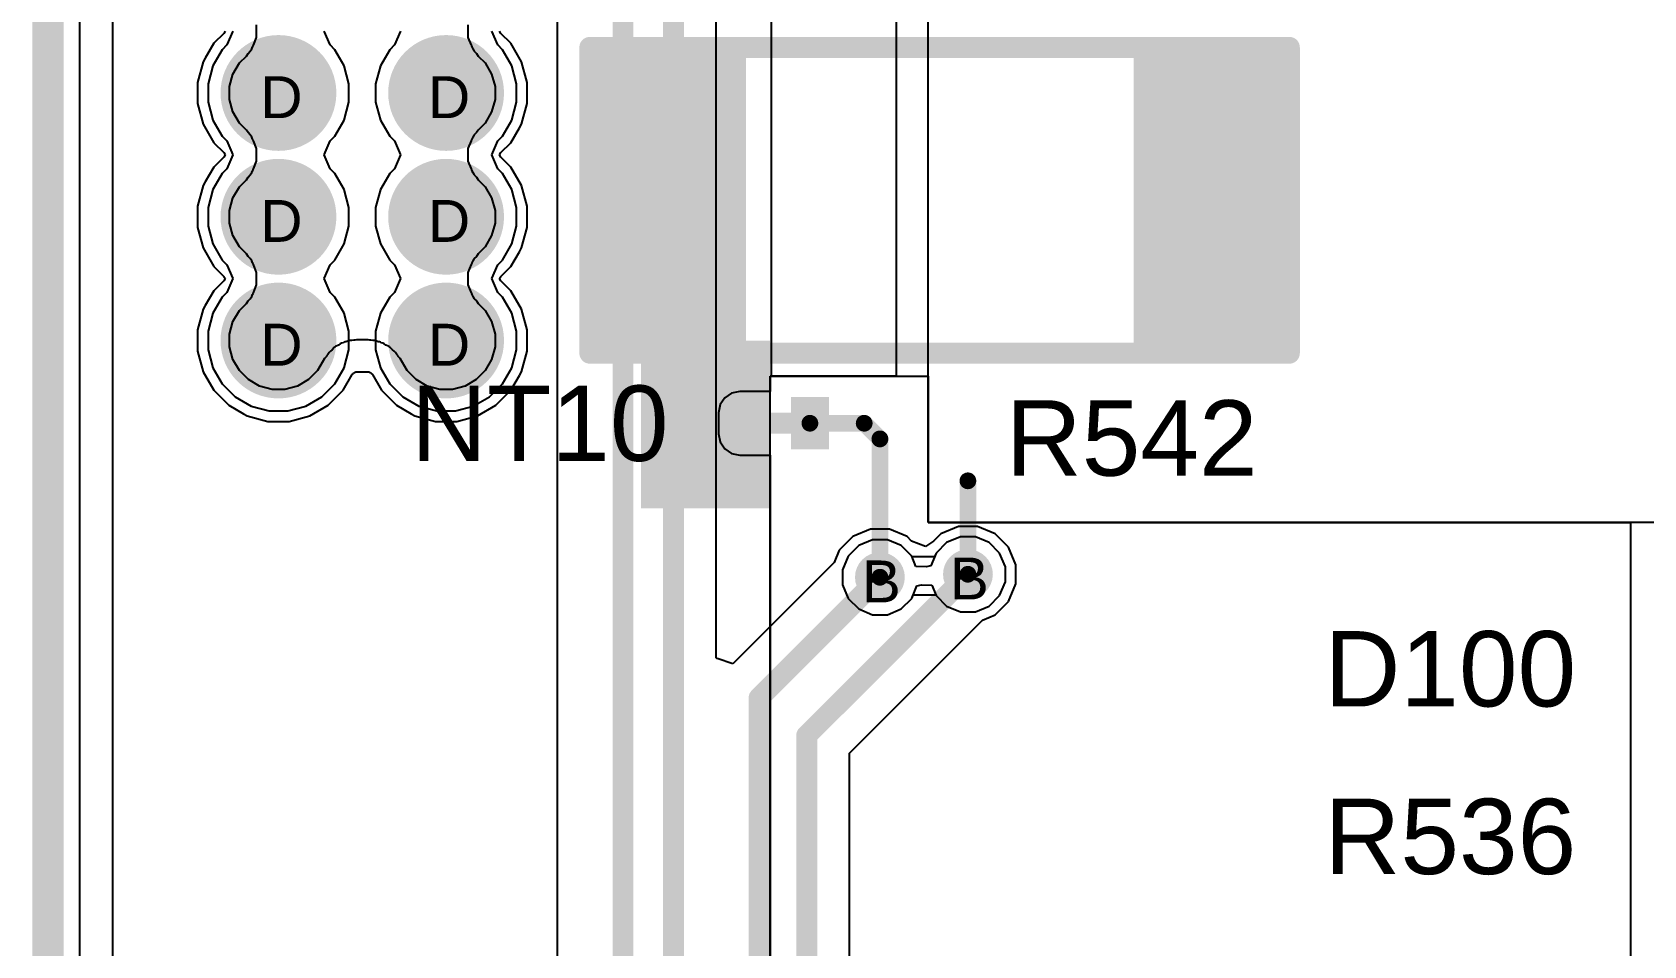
# Model space of a CAD drawing. Header units: inches. Extents: x 0 to 5379, y 0 to 5429.
# Drawn here: x -0.19 to 19.34, y 169.41 to 180.48 of the extents above; entities that cross this region are included whole.
import ezdxf

# ---------------------------------------------------------------- set-up
doc = ezdxf.new("R2010")
doc.units = ezdxf.units.IN
for name, color, linetype in [('Board Outline', 216, 'Continuous'), ('Bottom Layer', 5, 'Continuous'), ('Bottom Solder', 6, 'Continuous'), ('Drill Drawing', 1, 'Continuous'), ('GND01', 16, 'Continuous'), ('GND02', 76, 'Continuous'), ('PWR', 156, 'Continuous'), ('SIG 01', 90, 'Continuous'), ('Top Layer', 1, 'Continuous'), ('Top Overlay', 2, 'Continuous'), ('Top Paste', 8, 'Continuous'), ('Top Solder', 216, 'Continuous'), ('Via Holes', 16, 'Continuous')]:
    doc.layers.add(name, color=color, linetype=linetype)
doc.styles.add('Arial', font='', dxfattribs={"height": 0.2})
doc.styles.get('Arial').set_extended_font_data('Arial')

# ---------------------------------------------------------------- blocks, each defined once
blk = doc.blocks.new('RES_2512_238')
at = {"layer": 'Top Layer'}
for points in [[(-4.05, 1.7), (-2.45, 1.7), (-2.45, -1.7), (-4.05, -1.7)], [(2.45, 1.7), (4.05, 1.7), (4.05, -1.7), (2.45, -1.7)]]:
    blk.add_hatch(color=1, dxfattribs=at).paths.add_polyline_path(points)
at = {"layer": 'Top Paste'}
for points in [[(-4.05, 1.7), (-2.45, 1.7), (-2.45, -1.7), (-4.05, -1.7)], [(2.45, 1.7), (4.05, 1.7), (4.05, -1.7), (2.45, -1.7)]]:
    blk.add_hatch(color=8, dxfattribs=at).paths.add_polyline_path(points)
at = {"layer": 'Top Solder'}
for points in [[(-4.152, 1.802), (-2.348, 1.802), (-2.348, -1.802), (-4.152, -1.802)], [(2.348, 1.802), (4.152, 1.802), (4.152, -1.802), (2.348, -1.802)]]:
    blk.add_hatch(color=216, dxfattribs=at).paths.add_polyline_path(points)
at = {"layer": 'Top Overlay'}
for points in [[(-4.242, 1.854, 0.254, 0.254, 0), (4.237, 1.854, 0.254, 0.254, 0)], [(-4.242, -1.854, 0.254, 0.254, 0), (-4.242, 1.854, 0.254, 0.254, 0)], [(4.237, -1.854, 0.254, 0.254, 0), (4.237, 1.854, 0.254, 0.254, 0)], [(-4.242, -1.854, 0.254, 0.254, 0), (4.237, -1.854, 0.254, 0.254, 0)]]:
    blk.add_lwpolyline(points, format="xyseb", dxfattribs=at)
for points in [[(-4.305, 1.854, 0.127, 0.127, 1), (-4.178, 1.854, 0.127, 0.127, 1)], [(-4.305, 1.854, 0.127, 0.127, 1), (-4.178, 1.854, 0.127, 0.127, 1)], [(4.173, 1.854, 0.127, 0.127, 1), (4.3, 1.854, 0.127, 0.127, 1)], [(4.173, 1.854, 0.127, 0.127, 1), (4.3, 1.854, 0.127, 0.127, 1)], [(-4.305, -1.854, 0.127, 0.127, 1), (-4.178, -1.854, 0.127, 0.127, 1)], [(-4.305, -1.854, 0.127, 0.127, 1), (-4.178, -1.854, 0.127, 0.127, 1)], [(4.173, -1.854, 0.127, 0.127, 1), (4.3, -1.854, 0.127, 0.127, 1)], [(4.173, -1.854, 0.127, 0.127, 1), (4.3, -1.854, 0.127, 0.127, 1)]]:
    blk.add_lwpolyline(points, format="xyseb", close=True, dxfattribs=at)
blk = doc.blocks.new('N___T___P___771')
at = {"layer": 'Top Layer'}
for points in [[(-0.699, -0.318), (-0.699, 0.318), (-0.241, 0.318), (-0.241, -0.318)], [(0.241, -0.318), (0.241, 0.318), (0.699, 0.318), (0.699, -0.318)], [(-0.382, -0.127), (0.38, -0.127), (0.38, 0.127), (-0.382, 0.127)]]:
    blk.add_hatch(color=1, dxfattribs=at).paths.add_polyline_path(points)
at = {"layer": 'Top Paste'}
for points in [[(-0.699, -0.318), (-0.699, 0.318), (-0.241, 0.318), (-0.241, -0.318)], [(0.241, -0.318), (0.241, 0.318), (0.699, 0.318), (0.699, -0.318)]]:
    blk.add_hatch(color=8, dxfattribs=at).paths.add_polyline_path(points)

msp = doc.modelspace()

# ---------------------------------------------------------------- hatches: boundary and pattern name
at = {"layer": 'Bottom Layer'}
h = msp.add_hatch(color=5, dxfattribs=at)
edge = h.paths.add_edge_path()
edge.add_arc((2.794, 179.748), 0.6, 0, 360)
h = msp.add_hatch(color=5, dxfattribs=at)
edge = h.paths.add_edge_path()
edge.add_arc((4.826, 179.748), 0.6, 0, 360)
h = msp.add_hatch(color=5, dxfattribs=at)
edge = h.paths.add_edge_path()
edge.add_arc((2.794, 178.247), 0.6, 0, 360)
h = msp.add_hatch(color=5, dxfattribs=at)
edge = h.paths.add_edge_path()
edge.add_arc((4.826, 178.247), 0.6, 0, 360)
h = msp.add_hatch(color=5, dxfattribs=at)
edge = h.paths.add_edge_path()
edge.add_arc((2.794, 176.747), 0.6, 0, 360)
h = msp.add_hatch(color=5, dxfattribs=at)
edge = h.paths.add_edge_path()
edge.add_arc((4.826, 176.747), 0.6, 0, 360)
h = msp.add_hatch(color=5, dxfattribs=at)
edge = h.paths.add_edge_path()
edge.add_arc((10.084, 173.877), 0.2, 0, 360)
h = msp.add_hatch(color=5, dxfattribs=at)
edge = h.paths.add_edge_path()
edge.add_arc((11.151, 173.913), 0.2, 0, 360)
at = {"layer": 'Bottom Solder'}
h = msp.add_hatch(color=6, dxfattribs=at)
edge = h.paths.add_edge_path()
edge.add_arc((2.794, 179.748), 0.702, 0, 360)
h = msp.add_hatch(color=6, dxfattribs=at)
edge = h.paths.add_edge_path()
edge.add_arc((4.826, 179.748), 0.702, 0, 360)
h = msp.add_hatch(color=6, dxfattribs=at)
edge = h.paths.add_edge_path()
edge.add_arc((2.794, 178.247), 0.702, 0, 360)
h = msp.add_hatch(color=6, dxfattribs=at)
edge = h.paths.add_edge_path()
edge.add_arc((4.826, 178.247), 0.702, 0, 360)
h = msp.add_hatch(color=6, dxfattribs=at)
edge = h.paths.add_edge_path()
edge.add_arc((2.794, 176.747), 0.702, 0, 360)
h = msp.add_hatch(color=6, dxfattribs=at)
edge = h.paths.add_edge_path()
edge.add_arc((4.826, 176.747), 0.702, 0, 360)
h = msp.add_hatch(color=6, dxfattribs=at)
edge = h.paths.add_edge_path()
edge.add_arc((10.084, 173.877), 0.302, 0, 360)
h = msp.add_hatch(color=6, dxfattribs=at)
edge = h.paths.add_edge_path()
edge.add_arc((11.151, 173.913), 0.302, 0, 360)
at = {"layer": 'GND01'}
h = msp.add_hatch(color=16, dxfattribs=at)
edge = h.paths.add_edge_path()
edge.add_arc((2.794, 179.748), 0.6, 0, 360)
h = msp.add_hatch(color=16, dxfattribs=at)
edge = h.paths.add_edge_path()
edge.add_arc((4.826, 179.748), 0.6, 0, 360)
h = msp.add_hatch(color=16, dxfattribs=at)
edge = h.paths.add_edge_path()
edge.add_arc((2.794, 178.247), 0.6, 0, 360)
h = msp.add_hatch(color=16, dxfattribs=at)
edge = h.paths.add_edge_path()
edge.add_arc((4.826, 178.247), 0.6, 0, 360)
h = msp.add_hatch(color=16, dxfattribs=at)
edge = h.paths.add_edge_path()
edge.add_arc((2.794, 176.747), 0.6, 0, 360)
h = msp.add_hatch(color=16, dxfattribs=at)
edge = h.paths.add_edge_path()
edge.add_arc((4.826, 176.747), 0.6, 0, 360)
h = msp.add_hatch(color=16, dxfattribs=at)
edge = h.paths.add_edge_path()
edge.add_arc((10.084, 173.877), 0.2, 0, 360)
h = msp.add_hatch(color=16, dxfattribs=at)
edge = h.paths.add_edge_path()
edge.add_arc((11.151, 173.913), 0.2, 0, 360)
at = {"layer": 'GND02'}
h = msp.add_hatch(color=76, dxfattribs=at)
edge = h.paths.add_edge_path()
edge.add_arc((2.794, 179.748), 0.6, 0, 360)
h = msp.add_hatch(color=76, dxfattribs=at)
edge = h.paths.add_edge_path()
edge.add_arc((4.826, 179.748), 0.6, 0, 360)
h = msp.add_hatch(color=76, dxfattribs=at)
edge = h.paths.add_edge_path()
edge.add_arc((2.794, 178.247), 0.6, 0, 360)
h = msp.add_hatch(color=76, dxfattribs=at)
edge = h.paths.add_edge_path()
edge.add_arc((4.826, 178.247), 0.6, 0, 360)
h = msp.add_hatch(color=76, dxfattribs=at)
edge = h.paths.add_edge_path()
edge.add_arc((2.794, 176.747), 0.6, 0, 360)
h = msp.add_hatch(color=76, dxfattribs=at)
edge = h.paths.add_edge_path()
edge.add_arc((4.826, 176.747), 0.6, 0, 360)
h = msp.add_hatch(color=76, dxfattribs=at)
edge = h.paths.add_edge_path()
edge.add_arc((10.084, 173.877), 0.2, 0, 360)
h = msp.add_hatch(color=76, dxfattribs=at)
edge = h.paths.add_edge_path()
edge.add_arc((11.151, 173.913), 0.2, 0, 360)
at = {"layer": 'PWR'}
h = msp.add_hatch(color=156, dxfattribs=at)
edge = h.paths.add_edge_path()
edge.add_arc((2.794, 179.748), 0.6, 0, 360)
h = msp.add_hatch(color=156, dxfattribs=at)
edge = h.paths.add_edge_path()
edge.add_arc((4.826, 179.748), 0.6, 0, 360)
h = msp.add_hatch(color=156, dxfattribs=at)
edge = h.paths.add_edge_path()
edge.add_arc((2.794, 178.247), 0.6, 0, 360)
h = msp.add_hatch(color=156, dxfattribs=at)
edge = h.paths.add_edge_path()
edge.add_arc((4.826, 178.247), 0.6, 0, 360)
h = msp.add_hatch(color=156, dxfattribs=at)
edge = h.paths.add_edge_path()
edge.add_arc((2.794, 176.747), 0.6, 0, 360)
h = msp.add_hatch(color=156, dxfattribs=at)
edge = h.paths.add_edge_path()
edge.add_arc((4.826, 176.747), 0.6, 0, 360)
h = msp.add_hatch(color=156, dxfattribs=at)
edge = h.paths.add_edge_path()
edge.add_arc((10.084, 173.877), 0.2, 0, 360)
h = msp.add_hatch(color=156, dxfattribs=at)
edge = h.paths.add_edge_path()
edge.add_arc((11.151, 173.913), 0.2, 0, 360)
at = {"layer": 'SIG 01'}
h = msp.add_hatch(color=90, dxfattribs=at)
edge = h.paths.add_edge_path()
edge.add_arc((2.794, 179.748), 0.6, 0, 360)
h = msp.add_hatch(color=90, dxfattribs=at)
edge = h.paths.add_edge_path()
edge.add_arc((4.826, 179.748), 0.6, 0, 360)
h = msp.add_hatch(color=90, dxfattribs=at)
edge = h.paths.add_edge_path()
edge.add_arc((2.794, 178.247), 0.6, 0, 360)
h = msp.add_hatch(color=90, dxfattribs=at)
edge = h.paths.add_edge_path()
edge.add_arc((4.826, 178.247), 0.6, 0, 360)
h = msp.add_hatch(color=90, dxfattribs=at)
edge = h.paths.add_edge_path()
edge.add_arc((2.794, 176.747), 0.6, 0, 360)
h = msp.add_hatch(color=90, dxfattribs=at)
edge = h.paths.add_edge_path()
edge.add_arc((4.826, 176.747), 0.6, 0, 360)
h = msp.add_hatch(color=90, dxfattribs=at)
edge = h.paths.add_edge_path()
edge.add_arc((10.084, 173.877), 0.2, 0, 360)
h = msp.add_hatch(color=90, dxfattribs=at)
edge = h.paths.add_edge_path()
edge.add_arc((11.151, 173.913), 0.2, 0, 360)
at = {"layer": 'Top Layer'}
h = msp.add_hatch(color=1, dxfattribs=at)
edge = h.paths.add_edge_path()
edge.add_arc((2.794, 179.748), 0.6, 0, 360)
h = msp.add_hatch(color=1, dxfattribs=at)
edge = h.paths.add_edge_path()
edge.add_arc((4.826, 179.748), 0.6, 0, 360)
h = msp.add_hatch(color=1, dxfattribs=at)
edge = h.paths.add_edge_path()
edge.add_arc((2.794, 178.247), 0.6, 0, 360)
h = msp.add_hatch(color=1, dxfattribs=at)
edge = h.paths.add_edge_path()
edge.add_arc((4.826, 178.247), 0.6, 0, 360)
h = msp.add_hatch(color=1, dxfattribs=at)
edge = h.paths.add_edge_path()
edge.add_arc((2.794, 176.747), 0.6, 0, 360)
h = msp.add_hatch(color=1, dxfattribs=at)
edge = h.paths.add_edge_path()
edge.add_arc((4.826, 176.747), 0.6, 0, 360)
msp.add_hatch(color=1, dxfattribs=at).paths.add_polyline_path([(7.188, 174.712), (8.753, 174.712), (8.753, 176.747), (7.188, 176.747)])
h = msp.add_hatch(color=1, dxfattribs=at)
edge = h.paths.add_edge_path()
edge.add_arc((10.084, 173.877), 0.2, 0, 360)
h = msp.add_hatch(color=1, dxfattribs=at)
edge = h.paths.add_edge_path()
edge.add_arc((11.151, 173.913), 0.2, 0, 360)
at = {"layer": 'Top Solder'}
h = msp.add_hatch(color=216, dxfattribs=at)
edge = h.paths.add_edge_path()
edge.add_arc((2.794, 179.748), 0.702, 0, 360)
h = msp.add_hatch(color=216, dxfattribs=at)
edge = h.paths.add_edge_path()
edge.add_arc((4.826, 179.748), 0.702, 0, 360)
h = msp.add_hatch(color=216, dxfattribs=at)
edge = h.paths.add_edge_path()
edge.add_arc((2.794, 178.247), 0.702, 0, 360)
h = msp.add_hatch(color=216, dxfattribs=at)
edge = h.paths.add_edge_path()
edge.add_arc((4.826, 178.247), 0.702, 0, 360)
h = msp.add_hatch(color=216, dxfattribs=at)
edge = h.paths.add_edge_path()
edge.add_arc((2.794, 176.747), 0.702, 0, 360)
h = msp.add_hatch(color=216, dxfattribs=at)
edge = h.paths.add_edge_path()
edge.add_arc((4.826, 176.747), 0.702, 0, 360)
h = msp.add_hatch(color=216, dxfattribs=at)
edge = h.paths.add_edge_path()
edge.add_arc((10.084, 173.877), 0.302, 0, 360)
h = msp.add_hatch(color=216, dxfattribs=at)
edge = h.paths.add_edge_path()
edge.add_arc((11.151, 173.913), 0.302, 0, 360)
at = {"layer": 'Via Holes'}
h = msp.add_hatch(color=7, dxfattribs=at)
edge = h.paths.add_edge_path()
edge.add_arc((2.794, 179.748), 0.35, 0, 360)
h = msp.add_hatch(color=7, dxfattribs=at)
edge = h.paths.add_edge_path()
edge.add_arc((4.826, 179.748), 0.35, 0, 360)
h = msp.add_hatch(color=7, dxfattribs=at)
edge = h.paths.add_edge_path()
edge.add_arc((2.794, 178.247), 0.35, 0, 360)
h = msp.add_hatch(color=7, dxfattribs=at)
edge = h.paths.add_edge_path()
edge.add_arc((4.826, 178.247), 0.35, 0, 360)
h = msp.add_hatch(color=7, dxfattribs=at)
edge = h.paths.add_edge_path()
edge.add_arc((2.794, 176.747), 0.35, 0, 360)
h = msp.add_hatch(color=7, dxfattribs=at)
edge = h.paths.add_edge_path()
edge.add_arc((4.826, 176.747), 0.35, 0, 360)
h = msp.add_hatch(color=7, dxfattribs=at)
edge = h.paths.add_edge_path()
edge.add_arc((10.084, 173.877), 0.1, 0, 360)
h = msp.add_hatch(color=7, dxfattribs=at)
edge = h.paths.add_edge_path()
edge.add_arc((11.151, 173.913), 0.1, 0, 360)

# ---------------------------------------------------------------- linework, layer by layer
at = {"layer": 'Board Outline'}
msp.add_lwpolyline([(0, 0, 0.381, 0.381, 0), (0, 220, 0.381, 0.381, 0)], format="xyseb", dxfattribs=at)
at = {"layer": 'Bottom Layer'}
for p, q in [((0.388, 9.671), (0.388, 210.329)), ((9.827, 174.262), (9.699, 174.134)), ((9.994, 174.331), (9.827, 174.262)), ((10.174, 174.331), (9.994, 174.331)), ((10.341, 174.262), (10.174, 174.331)), ((10.469, 174.134), (10.341, 174.262)), ((10.893, 174.298), (10.766, 174.17)), ((11.06, 174.367), (10.893, 174.298)), ((11.241, 174.367), (11.06, 174.367)), ((11.408, 174.298), (11.241, 174.367)), ((11.535, 174.17), (11.408, 174.298)), ((9.699, 174.134), (9.63, 173.968)), ((10.521, 174.008), (10.469, 174.134)), ((10.766, 174.17), (10.702, 174.016)), ((11.605, 174.003), (11.535, 174.17)), ((9.63, 173.968), (9.63, 173.787)), ((10.646, 174.004), (10.521, 174.008)), ((10.702, 174.016), (10.646, 174.004)), ((11.605, 173.822), (11.605, 174.003)), ((9.63, 173.787), (9.699, 173.62)), ((10.469, 173.62), (10.532, 173.774)), ((10.532, 173.774), (10.588, 173.785)), ((10.588, 173.785), (10.713, 173.782)), ((10.713, 173.782), (10.766, 173.655)), ((10.766, 173.655), (10.893, 173.528)), ((11.408, 173.528), (11.535, 173.655)), ((11.535, 173.655), (11.605, 173.822)), ((9.699, 173.62), (9.827, 173.492)), ((9.827, 173.492), (9.994, 173.423)), ((10.174, 173.423), (10.341, 173.492)), ((10.341, 173.492), (10.469, 173.62)), ((10.893, 173.528), (11.06, 173.459)), ((11.06, 173.459), (11.241, 173.459)), ((11.241, 173.459), (11.408, 173.528)), ((9.994, 173.423), (10.174, 173.423))]:
    msp.add_line(p, q, dxfattribs=at)
at = {"layer": 'GND01'}
for p, q in [((0.388, 0.388), (0.388, 219.612)), ((9.827, 174.262), (9.699, 174.134)), ((9.994, 174.331), (9.827, 174.262)), ((10.174, 174.331), (9.994, 174.331)), ((10.341, 174.262), (10.174, 174.331)), ((10.469, 174.134), (10.341, 174.262)), ((10.893, 174.298), (10.766, 174.17)), ((11.06, 174.367), (10.893, 174.298)), ((11.241, 174.367), (11.06, 174.367)), ((11.408, 174.298), (11.241, 174.367)), ((11.535, 174.17), (11.408, 174.298)), ((9.699, 174.134), (9.63, 173.968)), ((10.472, 174.125), (10.469, 174.134)), ((10.747, 174.125), (10.472, 174.125)), ((10.766, 174.17), (10.747, 174.125)), ((11.605, 174.003), (11.535, 174.17)), ((9.63, 173.968), (9.63, 173.787)), ((11.605, 173.822), (11.605, 174.003)), ((9.63, 173.787), (9.699, 173.62)), ((10.469, 173.62), (10.487, 173.664)), ((10.487, 173.664), (10.762, 173.664)), ((10.762, 173.664), (10.766, 173.655)), ((10.766, 173.655), (10.893, 173.528)), ((11.408, 173.528), (11.535, 173.655)), ((11.535, 173.655), (11.605, 173.822)), ((9.699, 173.62), (9.827, 173.492)), ((9.827, 173.492), (9.994, 173.423)), ((10.174, 173.423), (10.341, 173.492)), ((10.341, 173.492), (10.469, 173.62)), ((10.893, 173.528), (11.06, 173.459)), ((11.06, 173.459), (11.241, 173.459)), ((11.241, 173.459), (11.408, 173.528)), ((9.994, 173.423), (10.174, 173.423))]:
    msp.add_line(p, q, dxfattribs=at)
at = {"layer": 'GND02'}
for p, q in [((0.388, 0.388), (0.388, 219.612)), ((9.827, 174.262), (9.699, 174.134)), ((9.994, 174.331), (9.827, 174.262)), ((10.174, 174.331), (9.994, 174.331)), ((10.341, 174.262), (10.174, 174.331)), ((10.469, 174.134), (10.341, 174.262)), ((10.893, 174.298), (10.766, 174.17)), ((11.06, 174.367), (10.893, 174.298)), ((11.241, 174.367), (11.06, 174.367)), ((11.408, 174.298), (11.241, 174.367)), ((11.535, 174.17), (11.408, 174.298)), ((9.699, 174.134), (9.63, 173.968)), ((10.472, 174.125), (10.469, 174.134)), ((10.747, 174.125), (10.472, 174.125)), ((10.766, 174.17), (10.747, 174.125)), ((11.605, 174.003), (11.535, 174.17)), ((9.63, 173.968), (9.63, 173.787)), ((11.605, 173.822), (11.605, 174.003)), ((9.63, 173.787), (9.699, 173.62)), ((10.469, 173.62), (10.487, 173.664)), ((10.487, 173.664), (10.762, 173.664)), ((10.762, 173.664), (10.766, 173.655)), ((10.766, 173.655), (10.893, 173.528)), ((11.408, 173.528), (11.535, 173.655)), ((11.535, 173.655), (11.605, 173.822)), ((9.699, 173.62), (9.827, 173.492)), ((9.827, 173.492), (9.994, 173.423)), ((10.174, 173.423), (10.341, 173.492)), ((10.341, 173.492), (10.469, 173.62)), ((10.893, 173.528), (11.06, 173.459)), ((11.06, 173.459), (11.241, 173.459)), ((11.241, 173.459), (11.408, 173.528)), ((9.994, 173.423), (10.174, 173.423))]:
    msp.add_line(p, q, dxfattribs=at)
at = {"layer": 'PWR'}
for p, q in [((0.388, 0.388), (0.388, 219.612)), ((2.241, 180.498), (2.168, 180.33)), ((3.42, 180.33), (3.347, 180.498)), ((4.273, 180.498), (4.2, 180.33)), ((5.452, 180.33), (5.379, 180.498)), ((2.168, 180.33), (2.111, 180.272)), ((3.477, 180.272), (3.42, 180.33)), ((4.2, 180.33), (4.143, 180.272)), ((5.509, 180.272), (5.452, 180.33)), ((2.111, 180.272), (1.998, 180.077)), ((3.59, 180.077), (3.477, 180.272)), ((4.143, 180.272), (4.03, 180.077)), ((5.622, 180.077), (5.509, 180.272)), ((1.998, 180.077), (1.94, 179.86)), ((3.648, 179.86), (3.59, 180.077)), ((4.03, 180.077), (3.972, 179.86)), ((5.68, 179.86), (5.622, 180.077)), ((1.94, 179.86), (1.94, 179.635)), ((3.648, 179.635), (3.648, 179.86)), ((3.972, 179.86), (3.972, 179.635)), ((5.68, 179.635), (5.68, 179.86)), ((1.94, 179.635), (1.998, 179.418)), ((3.59, 179.418), (3.648, 179.635)), ((3.972, 179.635), (4.03, 179.418)), ((5.622, 179.418), (5.68, 179.635)), ((1.998, 179.418), (2.111, 179.223)), ((3.477, 179.223), (3.59, 179.418)), ((4.03, 179.418), (4.143, 179.223)), ((5.509, 179.223), (5.622, 179.418)), ((2.111, 179.223), (2.168, 179.166)), ((2.168, 179.166), (2.241, 178.998)), ((3.347, 178.998), (3.42, 179.166)), ((3.42, 179.166), (3.477, 179.223)), ((4.143, 179.223), (4.2, 179.166)), ((4.2, 179.166), (4.273, 178.998)), ((5.379, 178.998), (5.452, 179.166)), ((5.452, 179.166), (5.509, 179.223)), ((2.241, 178.998), (2.168, 178.83)), ((3.42, 178.83), (3.347, 178.998)), ((4.273, 178.998), (4.2, 178.83)), ((5.452, 178.83), (5.379, 178.998)), ((2.111, 178.772), (1.998, 178.577)), ((2.168, 178.83), (2.111, 178.772)), ((3.477, 178.772), (3.42, 178.83)), ((3.59, 178.577), (3.477, 178.772)), ((4.143, 178.772), (4.03, 178.577)), ((4.2, 178.83), (4.143, 178.772)), ((5.509, 178.772), (5.452, 178.83)), ((5.622, 178.577), (5.509, 178.772)), ((1.998, 178.577), (1.94, 178.36)), ((3.648, 178.36), (3.59, 178.577)), ((4.03, 178.577), (3.972, 178.36)), ((5.68, 178.36), (5.622, 178.577)), ((1.94, 178.36), (1.94, 178.135)), ((3.648, 178.135), (3.648, 178.36)), ((3.972, 178.36), (3.972, 178.135)), ((5.68, 178.135), (5.68, 178.36)), ((1.94, 178.135), (1.998, 177.918)), ((3.59, 177.918), (3.648, 178.135)), ((3.972, 178.135), (4.03, 177.918)), ((5.622, 177.918), (5.68, 178.135)), ((1.998, 177.918), (2.111, 177.723)), ((3.477, 177.723), (3.59, 177.918)), ((4.03, 177.918), (4.143, 177.723)), ((5.509, 177.723), (5.622, 177.918)), ((2.111, 177.723), (2.168, 177.665)), ((2.168, 177.665), (2.241, 177.497)), ((3.347, 177.497), (3.42, 177.665)), ((3.42, 177.665), (3.477, 177.723)), ((4.143, 177.723), (4.2, 177.665)), ((4.2, 177.665), (4.273, 177.497)), ((5.379, 177.497), (5.452, 177.665)), ((5.452, 177.665), (5.509, 177.723)), ((2.241, 177.497), (2.168, 177.329)), ((3.42, 177.329), (3.347, 177.497)), ((4.273, 177.497), (4.2, 177.329)), ((5.452, 177.329), (5.379, 177.497)), ((2.111, 177.271), (1.998, 177.077)), ((2.168, 177.329), (2.111, 177.271)), ((3.477, 177.271), (3.42, 177.329)), ((3.59, 177.077), (3.477, 177.271)), ((4.143, 177.271), (4.03, 177.077)), ((4.2, 177.329), (4.143, 177.271)), ((5.509, 177.271), (5.452, 177.329)), ((5.622, 177.077), (5.509, 177.271)), ((1.998, 177.077), (1.94, 176.859)), ((3.648, 176.859), (3.59, 177.077)), ((4.03, 177.077), (3.972, 176.859)), ((5.68, 176.859), (5.622, 177.077)), ((1.94, 176.859), (1.94, 176.635)), ((3.648, 176.635), (3.648, 176.859)), ((3.972, 176.859), (3.972, 176.635)), ((5.68, 176.635), (5.68, 176.859)), ((1.94, 176.635), (1.998, 176.417)), ((3.59, 176.417), (3.648, 176.635)), ((3.972, 176.635), (4.03, 176.417)), ((5.622, 176.417), (5.68, 176.635)), ((1.998, 176.417), (2.111, 176.223)), ((3.477, 176.223), (3.59, 176.417)), ((4.03, 176.417), (4.143, 176.223)), ((5.509, 176.223), (5.622, 176.417)), ((2.111, 176.223), (2.27, 176.064)), ((3.318, 176.064), (3.477, 176.223)), ((4.143, 176.223), (4.302, 176.064)), ((5.35, 176.064), (5.509, 176.223)), ((2.27, 176.064), (2.464, 175.951)), ((3.124, 175.951), (3.318, 176.064)), ((4.302, 176.064), (4.496, 175.951)), ((5.156, 175.951), (5.35, 176.064)), ((2.464, 175.951), (2.682, 175.893)), ((2.682, 175.893), (2.906, 175.893)), ((2.906, 175.893), (3.124, 175.951)), ((4.496, 175.951), (4.714, 175.893)), ((4.714, 175.893), (4.938, 175.893)), ((4.938, 175.893), (5.156, 175.951)), ((9.827, 174.262), (9.699, 174.134)), ((9.994, 174.331), (9.827, 174.262)), ((10.174, 174.331), (9.994, 174.331)), ((10.341, 174.262), (10.174, 174.331)), ((10.469, 174.134), (10.341, 174.262)), ((10.893, 174.298), (10.766, 174.17)), ((11.06, 174.367), (10.893, 174.298)), ((11.241, 174.367), (11.06, 174.367)), ((11.408, 174.298), (11.241, 174.367)), ((11.535, 174.17), (11.408, 174.298)), ((9.699, 174.134), (9.63, 173.968)), ((10.472, 174.125), (10.469, 174.134)), ((10.747, 174.125), (10.472, 174.125)), ((10.766, 174.17), (10.747, 174.125)), ((11.605, 174.003), (11.535, 174.17)), ((9.63, 173.968), (9.63, 173.787)), ((11.605, 173.822), (11.605, 174.003)), ((9.63, 173.787), (9.699, 173.62)), ((10.469, 173.62), (10.487, 173.664)), ((10.487, 173.664), (10.762, 173.664)), ((10.762, 173.664), (10.766, 173.655)), ((10.766, 173.655), (10.893, 173.528)), ((11.408, 173.528), (11.535, 173.655)), ((11.535, 173.655), (11.605, 173.822)), ((9.699, 173.62), (9.827, 173.492)), ((9.827, 173.492), (9.994, 173.423)), ((10.174, 173.423), (10.341, 173.492)), ((10.341, 173.492), (10.469, 173.62)), ((10.893, 173.528), (11.06, 173.459)), ((11.06, 173.459), (11.241, 173.459)), ((11.241, 173.459), (11.408, 173.528)), ((9.994, 173.423), (10.174, 173.423))]:
    msp.add_line(p, q, dxfattribs=at)
at = {"layer": 'SIG 01'}
for p, q in [((0.388, 0.388), (0.388, 219.612)), ((6.172, 188.472), (6.172, 153.243)), ((8.098, 172.901), (8.098, 187.226)), ((2.148, 180.498), (2.13, 180.471)), ((2.529, 180.422), (2.529, 180.574)), ((5.091, 180.574), (5.091, 180.422)), ((5.49, 180.471), (5.472, 180.498)), ((2.009, 180.35), (1.905, 180.171)), ((2.13, 180.471), (2.009, 180.35)), ((2.471, 180.282), (2.481, 180.306)), ((2.481, 180.306), (2.486, 180.318)), ((2.486, 180.318), (2.489, 180.322)), ((2.489, 180.322), (2.49, 180.328)), ((2.49, 180.328), (2.529, 180.422)), ((5.091, 180.422), (5.091, 180.422)), ((5.091, 180.422), (5.13, 180.328)), ((5.13, 180.328), (5.131, 180.322)), ((5.131, 180.322), (5.134, 180.318)), ((5.134, 180.318), (5.139, 180.306)), ((5.139, 180.306), (5.149, 180.282)), ((5.611, 180.35), (5.49, 180.471)), ((5.74, 180.126), (5.611, 180.35)), ((1.88, 180.126), (1.813, 179.877)), ((1.905, 180.171), (1.88, 180.126)), ((1.905, 180.171), (1.905, 180.171)), ((2.242, 179.977), (2.32, 180.112)), ((2.32, 180.112), (2.405, 180.196)), ((2.405, 180.196), (2.426, 180.228)), ((2.426, 180.228), (2.453, 180.255)), ((2.453, 180.255), (2.471, 180.282)), ((2.471, 180.282), (2.471, 180.282)), ((2.471, 180.282), (2.471, 180.282)), ((5.149, 180.282), (5.149, 180.282)), ((5.149, 180.282), (5.149, 180.282)), ((5.149, 180.282), (5.167, 180.255)), ((5.167, 180.255), (5.194, 180.228)), ((5.194, 180.228), (5.216, 180.196)), ((5.216, 180.196), (5.3, 180.112)), ((5.3, 180.112), (5.378, 179.977)), ((5.807, 179.877), (5.74, 180.126)), ((2.201, 179.826), (2.242, 179.977)), ((5.378, 179.977), (5.419, 179.826)), ((1.813, 179.877), (1.813, 179.619)), ((2.201, 179.67), (2.201, 179.826)), ((5.419, 179.826), (5.419, 179.67)), ((5.807, 179.619), (5.807, 179.877)), ((1.813, 179.619), (1.88, 179.369)), ((2.242, 179.519), (2.201, 179.67)), ((2.32, 179.384), (2.242, 179.519)), ((5.378, 179.519), (5.3, 179.384)), ((5.419, 179.67), (5.378, 179.519)), ((5.74, 179.369), (5.807, 179.619)), ((1.88, 179.369), (2.009, 179.145)), ((2.405, 179.299), (2.32, 179.384)), ((5.3, 179.384), (5.216, 179.299)), ((5.611, 179.145), (5.715, 179.325)), ((5.715, 179.325), (5.74, 179.369)), ((5.715, 179.325), (5.715, 179.325)), ((2.009, 179.145), (2.13, 179.025)), ((2.426, 179.268), (2.405, 179.299)), ((2.453, 179.241), (2.426, 179.268)), ((2.471, 179.213), (2.453, 179.241)), ((2.481, 179.189), (2.471, 179.213)), ((2.471, 179.213), (2.471, 179.213)), ((2.471, 179.213), (2.471, 179.213)), ((2.486, 179.178), (2.481, 179.189)), ((2.489, 179.173), (2.486, 179.178)), ((2.49, 179.168), (2.489, 179.173)), ((2.529, 179.073), (2.49, 179.168)), ((5.13, 179.168), (5.091, 179.073)), ((5.131, 179.173), (5.13, 179.168)), ((5.134, 179.178), (5.131, 179.173)), ((5.139, 179.189), (5.134, 179.178)), ((5.149, 179.213), (5.139, 179.189)), ((5.167, 179.241), (5.149, 179.213)), ((5.149, 179.213), (5.149, 179.213)), ((5.149, 179.213), (5.149, 179.213)), ((5.194, 179.268), (5.167, 179.241)), ((5.216, 179.299), (5.194, 179.268)), ((5.49, 179.025), (5.611, 179.145)), ((2.13, 178.971), (2.009, 178.85)), ((2.13, 179.025), (2.148, 178.998)), ((2.148, 178.998), (2.13, 178.971)), ((2.529, 178.922), (2.529, 179.073)), ((2.529, 179.073), (2.529, 179.073)), ((5.091, 179.073), (5.091, 179.073)), ((5.091, 179.073), (5.091, 178.922)), ((5.472, 178.998), (5.49, 179.025)), ((5.49, 178.971), (5.472, 178.998)), ((5.611, 178.85), (5.49, 178.971)), ((2.009, 178.85), (1.905, 178.67)), ((2.405, 178.696), (2.426, 178.728)), ((2.426, 178.728), (2.453, 178.755)), ((2.453, 178.755), (2.471, 178.782)), ((2.471, 178.782), (2.481, 178.806)), ((2.471, 178.782), (2.471, 178.782)), ((2.471, 178.782), (2.471, 178.782)), ((2.481, 178.806), (2.486, 178.817)), ((2.486, 178.817), (2.489, 178.822)), ((2.489, 178.822), (2.49, 178.828)), ((2.49, 178.828), (2.529, 178.922)), ((5.091, 178.922), (5.091, 178.922)), ((5.091, 178.922), (5.13, 178.828)), ((5.13, 178.828), (5.131, 178.822)), ((5.131, 178.822), (5.134, 178.817)), ((5.134, 178.817), (5.139, 178.806)), ((5.139, 178.806), (5.149, 178.782)), ((5.149, 178.782), (5.149, 178.782)), ((5.149, 178.782), (5.149, 178.782)), ((5.149, 178.782), (5.167, 178.755)), ((5.167, 178.755), (5.194, 178.728)), ((5.194, 178.728), (5.216, 178.696)), ((5.74, 178.626), (5.611, 178.85)), ((1.88, 178.626), (1.813, 178.377)), ((1.905, 178.67), (1.88, 178.626)), ((1.905, 178.67), (1.905, 178.67)), ((2.242, 178.476), (2.32, 178.611)), ((2.32, 178.611), (2.405, 178.696)), ((5.216, 178.696), (5.3, 178.611)), ((5.3, 178.611), (5.378, 178.476)), ((5.807, 178.377), (5.74, 178.626)), ((1.813, 178.377), (1.813, 178.118)), ((2.201, 178.325), (2.242, 178.476)), ((5.378, 178.476), (5.419, 178.325)), ((5.807, 178.118), (5.807, 178.377)), ((2.201, 178.169), (2.201, 178.325)), ((2.242, 178.019), (2.201, 178.169)), ((5.419, 178.169), (5.378, 178.019)), ((5.419, 178.325), (5.419, 178.169)), ((1.813, 178.118), (1.88, 177.869)), ((2.32, 177.884), (2.242, 178.019)), ((5.378, 178.019), (5.3, 177.884)), ((5.74, 177.869), (5.807, 178.118)), ((1.88, 177.869), (2.009, 177.645)), ((2.405, 177.799), (2.32, 177.884)), ((2.426, 177.767), (2.405, 177.799)), ((2.453, 177.74), (2.426, 177.767)), ((5.194, 177.767), (5.167, 177.74)), ((5.216, 177.799), (5.194, 177.767)), ((5.3, 177.884), (5.216, 177.799)), ((5.611, 177.645), (5.715, 177.824)), ((5.715, 177.824), (5.74, 177.869)), ((5.715, 177.824), (5.715, 177.824)), ((2.009, 177.645), (2.13, 177.524)), ((2.471, 177.713), (2.453, 177.74)), ((2.481, 177.689), (2.471, 177.713)), ((2.471, 177.713), (2.471, 177.713)), ((2.471, 177.713), (2.471, 177.713)), ((2.486, 177.678), (2.481, 177.689)), ((2.489, 177.673), (2.486, 177.678)), ((2.49, 177.667), (2.489, 177.673)), ((2.529, 177.573), (2.49, 177.667)), ((2.529, 177.421), (2.529, 177.573)), ((2.529, 177.573), (2.529, 177.573)), ((5.13, 177.667), (5.091, 177.573)), ((5.091, 177.573), (5.091, 177.573)), ((5.091, 177.573), (5.091, 177.421)), ((5.131, 177.673), (5.13, 177.667)), ((5.134, 177.678), (5.131, 177.673)), ((5.139, 177.689), (5.134, 177.678)), ((5.149, 177.713), (5.139, 177.689)), ((5.167, 177.74), (5.149, 177.713)), ((5.149, 177.713), (5.149, 177.713)), ((5.149, 177.713), (5.149, 177.713)), ((5.49, 177.524), (5.611, 177.645)), ((2.13, 177.47), (2.009, 177.349)), ((2.13, 177.524), (2.148, 177.497)), ((2.148, 177.497), (2.13, 177.47)), ((2.49, 177.327), (2.529, 177.421)), ((5.091, 177.421), (5.091, 177.421)), ((5.091, 177.421), (5.13, 177.327)), ((5.472, 177.497), (5.49, 177.524)), ((5.49, 177.47), (5.472, 177.497)), ((5.611, 177.349), (5.49, 177.47)), ((1.905, 177.17), (1.88, 177.126)), ((2.009, 177.349), (1.905, 177.17)), ((1.905, 177.17), (1.905, 177.17)), ((2.32, 177.111), (2.405, 177.195)), ((2.405, 177.195), (2.426, 177.227)), ((2.426, 177.227), (2.453, 177.254)), ((2.453, 177.254), (2.471, 177.281)), ((2.471, 177.281), (2.481, 177.305)), ((2.471, 177.281), (2.471, 177.281)), ((2.471, 177.281), (2.471, 177.281)), ((2.481, 177.305), (2.486, 177.317)), ((2.486, 177.317), (2.489, 177.322)), ((2.489, 177.322), (2.49, 177.327)), ((5.13, 177.327), (5.131, 177.322)), ((5.131, 177.322), (5.134, 177.317)), ((5.134, 177.317), (5.139, 177.305)), ((5.139, 177.305), (5.149, 177.281)), ((5.149, 177.281), (5.149, 177.281)), ((5.149, 177.281), (5.149, 177.281)), ((5.149, 177.281), (5.167, 177.254)), ((5.167, 177.254), (5.194, 177.227)), ((5.194, 177.227), (5.216, 177.195)), ((5.216, 177.195), (5.3, 177.111)), ((5.74, 177.126), (5.611, 177.349)), ((1.88, 177.126), (1.813, 176.876)), ((2.201, 176.825), (2.242, 176.976)), ((2.242, 176.976), (2.32, 177.111)), ((5.3, 177.111), (5.378, 176.976)), ((5.378, 176.976), (5.419, 176.825)), ((5.807, 176.876), (5.74, 177.126)), ((1.813, 176.876), (1.813, 176.618)), ((2.201, 176.669), (2.201, 176.825)), ((5.419, 176.825), (5.419, 176.669)), ((5.807, 176.618), (5.807, 176.876)), ((1.813, 176.618), (1.88, 176.368)), ((2.242, 176.518), (2.201, 176.669)), ((3.408, 176.602), (3.391, 176.577)), ((3.423, 176.618), (3.408, 176.602)), ((3.443, 176.632), (3.423, 176.618)), ((3.471, 176.664), (3.443, 176.632)), ((3.479, 176.668), (3.471, 176.664)), ((3.485, 176.674), (3.479, 176.668)), ((3.523, 176.691), (3.485, 176.674)), ((3.543, 176.706), (3.523, 176.691)), ((3.559, 176.714), (3.543, 176.706)), ((3.581, 176.72), (3.559, 176.714)), ((3.591, 176.726), (3.581, 176.72)), ((3.603, 176.729), (3.591, 176.726)), ((3.607, 176.731), (3.603, 176.729)), ((3.614, 176.733), (3.607, 176.731)), ((3.619, 176.733), (3.614, 176.733)), ((3.624, 176.735), (3.619, 176.733)), ((3.648, 176.745), (3.624, 176.735)), ((3.624, 176.735), (3.624, 176.735)), ((3.656, 176.747), (3.648, 176.745)), ((3.684, 176.748), (3.656, 176.747)), ((3.706, 176.753), (3.684, 176.748)), ((3.718, 176.752), (3.706, 176.753)), ((3.739, 176.756), (3.718, 176.752)), ((3.774, 176.756), (3.739, 176.756)), ((3.778, 176.757), (3.774, 176.756)), ((3.842, 176.757), (3.778, 176.757)), ((3.846, 176.756), (3.842, 176.757)), ((3.881, 176.756), (3.846, 176.756)), ((3.902, 176.752), (3.881, 176.756)), ((3.914, 176.753), (3.902, 176.752)), ((3.936, 176.748), (3.914, 176.753)), ((3.964, 176.747), (3.936, 176.748)), ((3.972, 176.745), (3.964, 176.747)), ((3.996, 176.735), (3.972, 176.745)), ((4.001, 176.733), (3.996, 176.735)), ((3.996, 176.735), (3.996, 176.735)), ((4.006, 176.733), (4.001, 176.733)), ((4.013, 176.731), (4.006, 176.733)), ((4.017, 176.729), (4.013, 176.731)), ((4.029, 176.726), (4.017, 176.729)), ((4.039, 176.72), (4.029, 176.726)), ((4.061, 176.714), (4.039, 176.72)), ((4.077, 176.706), (4.061, 176.714)), ((4.097, 176.691), (4.077, 176.706)), ((4.135, 176.674), (4.097, 176.691)), ((4.141, 176.668), (4.135, 176.674)), ((4.149, 176.664), (4.141, 176.668)), ((4.177, 176.632), (4.149, 176.664)), ((4.197, 176.618), (4.177, 176.632)), ((4.212, 176.602), (4.197, 176.618)), ((4.229, 176.577), (4.212, 176.602)), ((5.419, 176.669), (5.378, 176.518)), ((5.74, 176.368), (5.807, 176.618)), ((2.32, 176.383), (2.242, 176.518)), ((3.352, 176.528), (3.268, 176.383)), ((3.371, 176.549), (3.352, 176.528)), ((3.374, 176.553), (3.371, 176.55)), ((3.371, 176.55), (3.371, 176.549)), ((3.376, 176.558), (3.374, 176.553)), ((3.38, 176.565), (3.376, 176.558)), ((3.391, 176.577), (3.38, 176.565)), ((4.24, 176.565), (4.229, 176.577)), ((4.244, 176.558), (4.24, 176.565)), ((4.246, 176.553), (4.244, 176.558)), ((4.249, 176.55), (4.246, 176.553)), ((4.249, 176.549), (4.249, 176.55)), ((4.268, 176.528), (4.249, 176.549)), ((4.352, 176.383), (4.268, 176.528)), ((5.378, 176.518), (5.3, 176.383)), ((1.88, 176.368), (2.009, 176.145)), ((2.43, 176.273), (2.32, 176.383)), ((2.565, 176.195), (2.43, 176.273)), ((2.716, 176.154), (2.565, 176.195)), ((3.023, 176.195), (2.872, 176.154)), ((3.158, 176.273), (3.023, 176.195)), ((3.268, 176.383), (3.158, 176.273)), ((3.579, 176.145), (3.688, 176.333)), ((3.688, 176.333), (3.703, 176.349)), ((3.703, 176.349), (3.707, 176.356)), ((3.707, 176.356), (3.715, 176.358)), ((3.715, 176.358), (3.731, 176.366)), ((3.731, 176.366), (3.739, 176.368)), ((3.739, 176.368), (3.774, 176.368)), ((3.774, 176.368), (3.778, 176.368)), ((3.778, 176.368), (3.842, 176.368)), ((3.842, 176.368), (3.846, 176.368)), ((3.846, 176.368), (3.881, 176.368)), ((3.881, 176.368), (3.889, 176.366)), ((3.889, 176.366), (3.905, 176.358)), ((3.905, 176.358), (3.913, 176.356)), ((3.913, 176.356), (3.917, 176.349)), ((3.917, 176.349), (3.932, 176.333)), ((3.932, 176.333), (4.041, 176.145)), ((4.462, 176.273), (4.352, 176.383)), ((4.597, 176.195), (4.462, 176.273)), ((4.748, 176.154), (4.597, 176.195)), ((5.055, 176.195), (4.904, 176.154)), ((5.19, 176.273), (5.055, 176.195)), ((5.3, 176.383), (5.19, 176.273)), ((5.611, 176.145), (5.715, 176.324)), ((5.715, 176.324), (5.74, 176.368)), ((5.715, 176.324), (5.715, 176.324)), ((2.009, 176.145), (2.192, 175.962)), ((2.872, 176.154), (2.716, 176.154)), ((3.396, 175.962), (3.579, 176.145)), ((4.041, 176.145), (4.224, 175.962)), ((4.904, 176.154), (4.748, 176.154)), ((5.428, 175.962), (5.611, 176.145)), ((2.192, 175.962), (2.371, 175.858)), ((2.371, 175.858), (2.371, 175.858)), ((2.371, 175.858), (2.415, 175.833)), ((2.415, 175.833), (2.665, 175.766)), ((2.923, 175.766), (3.173, 175.833)), ((3.173, 175.833), (3.396, 175.962)), ((4.224, 175.962), (4.403, 175.858)), ((4.403, 175.858), (4.403, 175.858)), ((4.403, 175.858), (4.447, 175.833)), ((4.447, 175.833), (4.697, 175.766)), ((4.955, 175.766), (5.205, 175.833)), ((5.205, 175.833), (5.428, 175.962)), ((2.665, 175.766), (2.923, 175.766)), ((4.697, 175.766), (4.955, 175.766)), ((9.968, 174.458), (9.755, 174.37)), ((10.199, 174.458), (9.968, 174.458)), ((10.413, 174.37), (10.199, 174.458)), ((11.035, 174.494), (10.822, 174.405)), ((11.266, 174.494), (11.035, 174.494)), ((11.48, 174.405), (11.266, 174.494)), ((9.755, 174.37), (9.591, 174.206)), ((10.468, 174.314), (10.413, 174.37)), ((10.638, 174.25), (10.468, 174.314)), ((10.732, 174.316), (10.638, 174.25)), ((10.822, 174.405), (10.732, 174.316)), ((11.643, 174.242), (11.48, 174.405)), ((11.732, 174.028), (11.643, 174.242)), ((9.528, 174.054), (8.302, 172.828)), ((9.591, 174.206), (9.528, 174.054)), ((11.732, 173.797), (11.732, 174.028)), ((11.643, 173.584), (11.732, 173.797)), ((11.48, 173.42), (11.643, 173.584)), ((9.715, 171.745), (11.328, 173.357)), ((11.328, 173.357), (11.48, 173.42)), ((8.11, 172.892), (8.098, 172.901)), ((8.302, 172.828), (8.11, 172.892)), ((9.715, 157.475), (9.715, 171.745))]:
    msp.add_line(p, q, dxfattribs=at)
for points in [[(6.97, 153.854, 0.254, 0.254, 0), (6.97, 187.861, 0.254, 0.254, 0)], [(7.581, 154.099, 0.254, 0.254, 0), (7.581, 187.44, 0.254, 0.254, 0)], [(9.197, 171.959, 0.254, 0.254, 0), (11.151, 173.913, 0.254, 0.254, 0)], [(8.619, 172.413, 0.254, 0.254, 0), (10.084, 173.877, 0.254, 0.254, 0)], [(8.619, 155.343, 0.254, 0.254, 0), (8.619, 172.413, 0.254, 0.254, 0)], [(9.197, 155.611, 0.254, 0.254, 0), (9.197, 171.959, 0.254, 0.254, 0)]]:
    msp.add_lwpolyline(points, format="xyseb", dxfattribs=at)
for points in [[(11.087, 173.913, 0.127, 0.127, 1), (11.214, 173.913, 0.127, 0.127, 1)], [(10.02, 173.877, 0.127, 0.127, 1), (10.147, 173.877, 0.127, 0.127, 1)], [(8.556, 172.413, 0.127, 0.127, 1), (8.683, 172.413, 0.127, 0.127, 1)], [(8.556, 172.413, 0.127, 0.127, 1), (8.683, 172.413, 0.127, 0.127, 1)], [(9.134, 171.959, 0.127, 0.127, 1), (9.261, 171.959, 0.127, 0.127, 1)], [(9.134, 171.959, 0.127, 0.127, 1), (9.261, 171.959, 0.127, 0.127, 1)]]:
    msp.add_lwpolyline(points, format="xyseb", close=True, dxfattribs=at)
at = {"layer": 'Top Layer'}
for p, q in [((0.388, 147.371), (0.388, 210.329)), ((0.787, 157.299), (0.787, 208.795)), ((8.766, 185.979), (8.766, 176.315)), ((10.28, 185.979), (10.28, 176.315)), ((10.668, 174.542), (10.668, 185.979)), ((8.753, 168.881), (8.753, 176.315)), ((8.753, 176.315), (10.668, 176.315)), ((9.718, 176.315), (8.753, 176.315)), ((8.753, 176.315), (8.753, 176.13)), ((8.766, 176.315), (8.753, 176.315)), ((8.753, 176.315), (8.753, 176.13)), ((10.28, 176.315), (9.718, 176.315)), ((9.718, 176.315), (9.718, 176.315)), ((10.668, 176.315), (10.668, 174.542)), ((8.203, 176.054), (8.147, 175.97)), ((8.203, 176.054), (8.147, 175.97)), ((8.287, 176.11), (8.203, 176.054)), ((8.287, 176.11), (8.203, 176.054)), ((8.386, 176.13), (8.287, 176.11)), ((8.386, 176.13), (8.287, 176.11)), ((8.753, 176.13), (8.386, 176.13)), ((8.753, 176.13), (8.386, 176.13)), ((8.147, 175.97), (8.127, 175.871)), ((8.147, 175.97), (8.127, 175.871)), ((8.127, 175.871), (8.127, 175.617)), ((8.127, 175.871), (8.127, 175.617)), ((8.127, 175.617), (8.147, 175.518)), ((8.127, 175.617), (8.147, 175.518)), ((8.147, 175.518), (8.203, 175.434)), ((8.147, 175.518), (8.203, 175.434)), ((8.203, 175.434), (8.287, 175.378)), ((8.203, 175.434), (8.287, 175.378)), ((8.287, 175.378), (8.386, 175.358)), ((8.287, 175.378), (8.386, 175.358)), ((8.386, 175.358), (8.753, 175.358)), ((8.386, 175.358), (8.753, 175.358)), ((8.753, 175.358), (8.753, 175.172)), ((8.753, 175.358), (8.753, 175.172)), ((8.753, 175.172), (8.753, 168.881)), ((8.753, 175.172), (8.753, 168.881)), ((10.668, 174.542), (19.182, 174.542)), ((24.348, 174.542), (10.668, 174.542)), ((19.182, 174.542), (19.182, 168.881))]:
    msp.add_line(p, q, dxfattribs=at)
for points in [[(9.236, 175.744, 0.203, 0.203, 0), (9.894, 175.744, 0.203, 0.203, 0)], [(9.894, 175.744, 0.203, 0.203, 0), (10.084, 175.554, 0.203, 0.203, 0)], [(10.084, 173.877, 0.203, 0.203, 0), (10.084, 175.554, 0.203, 0.203, 0)], [(11.151, 173.913, 0.203, 0.203, 0), (11.151, 175.046, 0.203, 0.203, 0)]]:
    msp.add_lwpolyline(points, format="xyseb", dxfattribs=at)
for points in [[(9.185, 175.744, 0.102, 0.102, 1), (9.286, 175.744, 0.102, 0.102, 1)], [(9.843, 175.744, 0.102, 0.102, 1), (9.944, 175.744, 0.102, 0.102, 1)], [(9.843, 175.744, 0.102, 0.102, 1), (9.944, 175.744, 0.102, 0.102, 1)], [(10.033, 175.554, 0.102, 0.102, 1), (10.135, 175.554, 0.102, 0.102, 1)], [(10.033, 175.554, 0.102, 0.102, 1), (10.135, 175.554, 0.102, 0.102, 1)], [(11.1, 175.046, 0.102, 0.102, 1), (11.201, 175.046, 0.102, 0.102, 1)], [(10.033, 173.877, 0.102, 0.102, 1), (10.135, 173.877, 0.102, 0.102, 1)], [(11.1, 173.913, 0.102, 0.102, 1), (11.201, 173.913, 0.102, 0.102, 1)]]:
    msp.add_lwpolyline(points, format="xyseb", close=True, dxfattribs=at)

# ---------------------------------------------------------------- block references
msp.add_blockref('RES_2512_238', (10.81, 178.447))
at = {"rotation": 180}
msp.add_blockref('N___T___P___771', (8.766, 175.744), dxfattribs=at)

# ---------------------------------------------------------------- texts
at = {"layer": 'Drill Drawing', "style": 'Arial'}
for s, p in [('D', (2.574, 179.443)), ('D', (4.606, 179.443)), ('D', (2.574, 177.943)), ('D', (4.606, 177.943)), ('D', (2.574, 176.442)), ('D', (4.606, 176.442)), ('B', (9.864, 173.572)), ('B', (10.931, 173.608))]:
    msp.add_text(s, height=0.508, dxfattribs=at).set_placement(p)
at = {"layer": 'Top Overlay', "style": 'Arial'}
for s, p in [('NT10', (4.399, 175.287)), ('R542', (11.608, 175.108)), ('D100', (15.47, 172.31)), ('R536', (15.47, 170.278))]:
    msp.add_text(s, height=0.9144, dxfattribs=at).set_placement(p)

doc.saveas('drawing.dxf')
